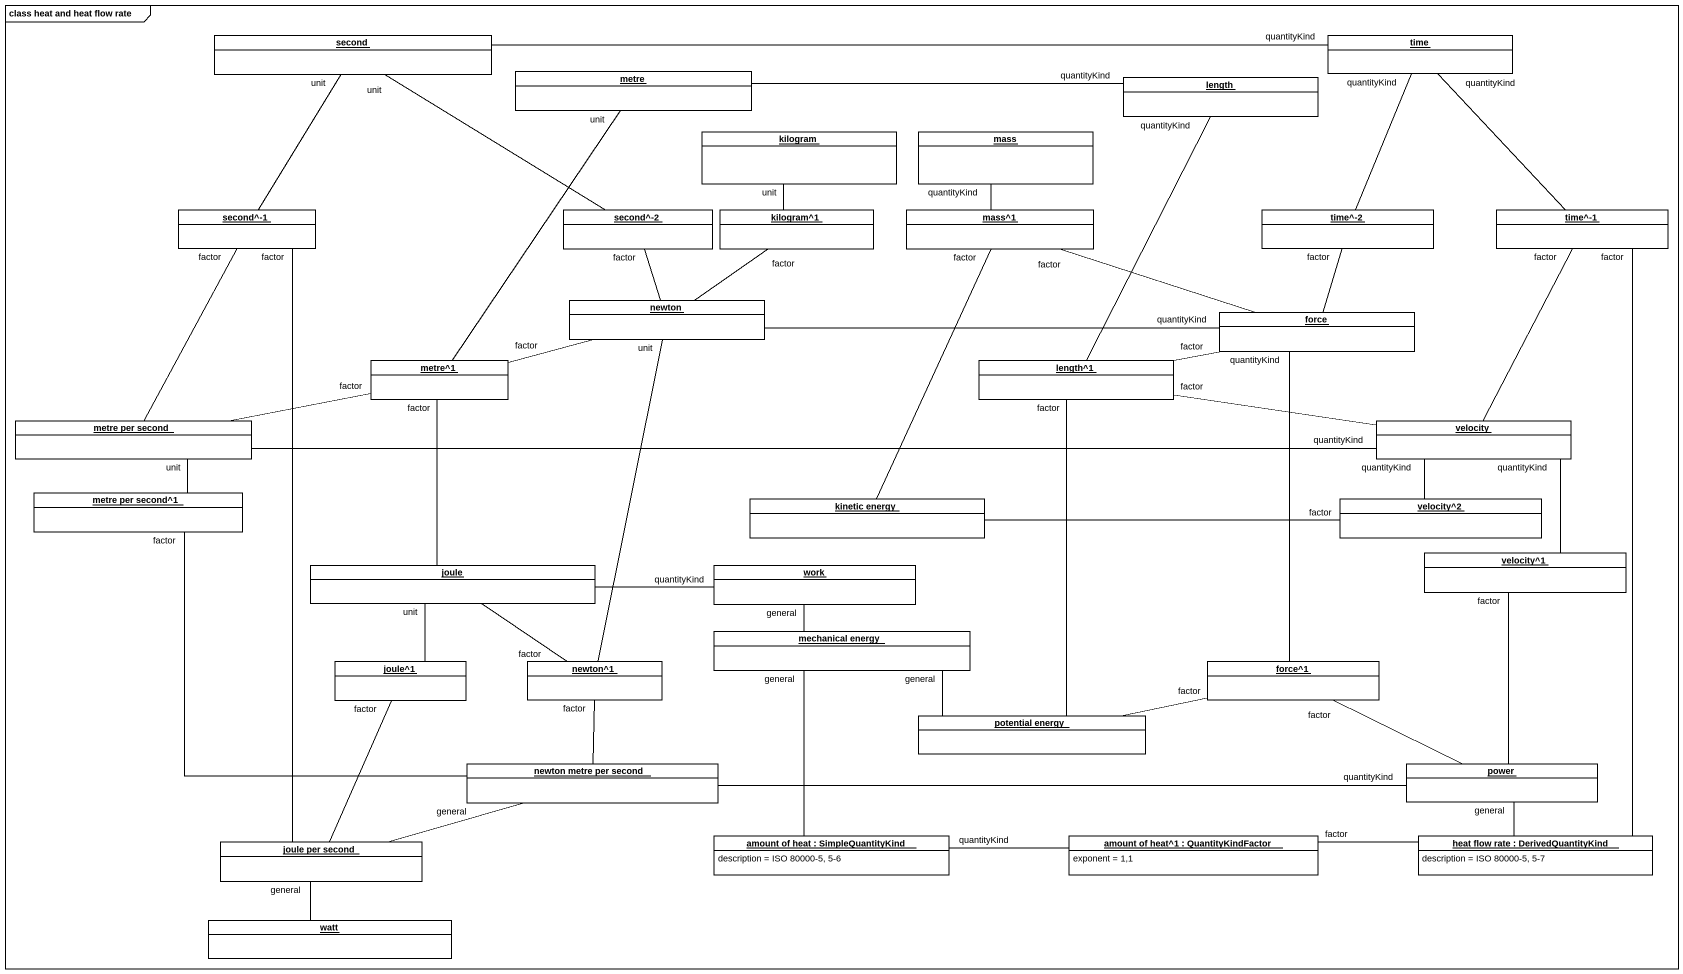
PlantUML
@startuml
mainframe class heat and heat flow rate
hide circle
hide empty members
object second #FFFFFF
object time #FFFFFF
object metre #FFFFFF
object length #FFFFFF
object kilogram #FFFFFF
object mass #FFFFFF
object "second^-1" as second_1 #FFFFFF
object "second^-2" as second_2 #FFFFFF
object "kilogram^1" as kilogram_1 #FFFFFF
object "mass^1" as mass_1 #FFFFFF
object "time^-2" as time_2 #FFFFFF
object "time^-1" as time_1 #FFFFFF
object newton #FFFFFF
object force #FFFFFF
object "metre^1" as metre_1 #FFFFFF
object "length^1" as length_1 #FFFFFF
object "metre per second" as metre_per_second #FFFFFF
object velocity #FFFFFF
object "metre per second^1" as metre_per_second_1 #FFFFFF
object "kinetic energy" as kinetic_energy #FFFFFF
object "velocity^2" as velocity_2 #FFFFFF
object joule #FFFFFF
object work #FFFFFF
object "velocity^1" as velocity_1 #FFFFFF
object "joule^1" as joule_1 #FFFFFF
object "newton^1" as newton_1 #FFFFFF
object "mechanical energy" as mechanical_energy #FFFFFF
object "force^1" as force_1 #FFFFFF
object "potential energy" as potential_energy #FFFFFF
object "newton metre per second" as newton_metre_per_second #FFFFFF
object power #FFFFFF
object "joule per second" as joule_per_second #FFFFFF
object "amount of heat : SimpleQuantityKind" as amount_of_heat #FFFFFF {
  description = ISO 80000-5, 5-6
}
object "amount of heat^1 : QuantityKindFactor" as amount_of_heat_1 #FFFFFF {
  exponent = 1,1
}
object "heat flow rate : DerivedQuantityKind" as heat_flow_rate #FFFFFF {
  description = ISO 80000-5, 5-7
}
object watt #FFFFFF
second -right- time : quantityKind
second -- second_1 : unit
second -- second_2 : unit
time -- time_2 : quantityKind
time -- time_1 : quantityKind
metre -right- length : quantityKind
metre -- metre_1 : unit
length -- length_1 : quantityKind
kilogram -- kilogram_1 : unit
mass -- mass_1 : quantityKind
second_1 -- metre_per_second : factor
second_1 -- joule_per_second : factor
second_2 -- newton : factor
kilogram_1 -- newton : factor
mass_1 -right- force : factor
mass_1 -- kinetic_energy : factor
time_2 -- force : factor
time_1 -- velocity : factor
time_1 -- heat_flow_rate : factor
newton -right- force : quantityKind
newton -- newton_1 : unit
force -- force_1 : quantityKind
metre_1 -right- newton : factor
metre_1 -left- metre_per_second : factor
metre_1 -- joule : factor
length_1 -right- force : factor
length_1 -right- velocity : factor
length_1 -- potential_energy : factor
metre_per_second -right- velocity : quantityKind
metre_per_second -- metre_per_second_1 : unit
velocity -- velocity_2 : quantityKind
velocity -- velocity_1 : quantityKind
metre_per_second_1 -right- newton_metre_per_second : factor
velocity_2 -left- kinetic_energy : factor
joule -right- work : quantityKind
joule -- joule_1 : unit
velocity_1 -- power : factor
joule_1 -- joule_per_second : factor
newton_1 -up- joule : factor
newton_1 -- newton_metre_per_second : factor
mechanical_energy -up- work : general
force_1 -left- potential_energy : factor
force_1 -right- power : factor
potential_energy -left- mechanical_energy : general
newton_metre_per_second -right- power : quantityKind
newton_metre_per_second -left- joule_per_second : general
joule_per_second -- watt : general
amount_of_heat -up- mechanical_energy : general
amount_of_heat -right- amount_of_heat_1 : quantityKind
amount_of_heat_1 -right- heat_flow_rate : factor
heat_flow_rate -up- power : general
@enduml
